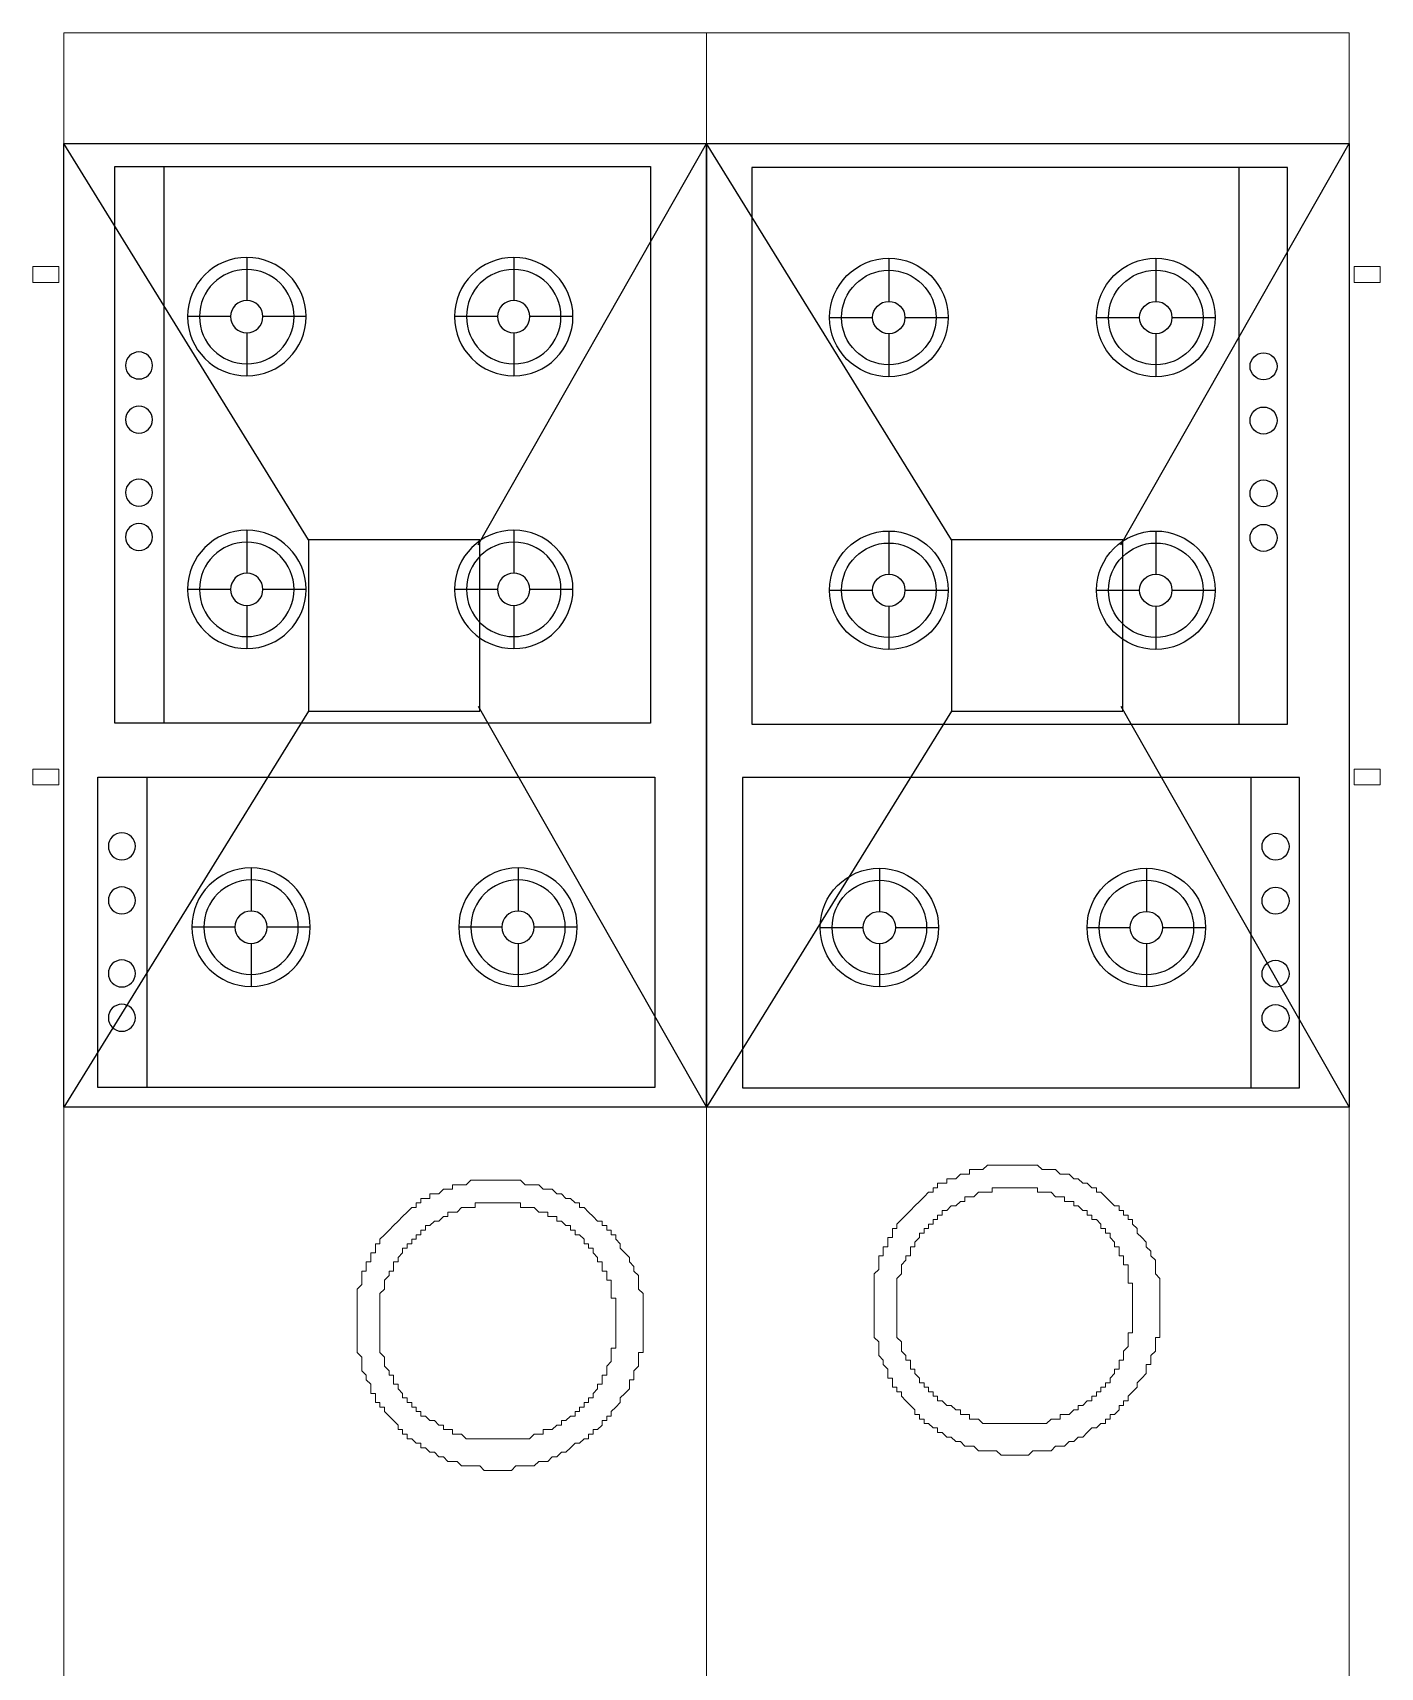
# Model space of a CAD drawing. Header units: millimetres. Extents: x -217756 to 263180, y 55413 to 130608.
# Drawn here: x -65875 to -64617, y 120782 to 122308 of the extents above; entities that cross this region are included whole.
import ezdxf

# ---------------------------------------------------------------- set-up
doc = ezdxf.new("R2010")
doc.units = ezdxf.units.MM
doc.layers.add('ТХ_мебель передв', color=250, linetype='Continuous', lineweight=13)
doc.layers.add('ТХ_оборуд_учебн', color=80, linetype='Continuous')

# ---------------------------------------------------------------- blocks, each defined once
blk = doc.blocks.new('Шкаф-стол под встр. тех тип 1')
at = {"elevation": 0.6}
for points in [[(-2466.8, 604.6), (-2466.8, 628.9), (-2481.6, 628.9), (-2481.6, 604.6)], [(-1997.5, 604.6), (-1997.5, 628.9), (-2012.3, 628.9), (-2012.3, 604.6)]]:
    blk.add_lwpolyline(points, close=True, dxfattribs=at)
blk.add_lwpolyline([(0, 0), (0, 600), (-2700, 600), (-2700, 0)], close=True)
blk = doc.blocks.new('Варочн.пан.1')
for p, q in [((0, 454.4), (520, 454.4)), ((140.2, 392.1), (140.2, 432.3)), ((394.9, 392.1), (394.9, 432.3)), ((84.9, 377), (125.1, 377)), ((155.4, 377), (195.6, 377)), ((339.6, 377), (379.8, 377)), ((410, 377), (450.2, 377)), ((140.2, 321.7), (140.2, 361.9)), ((394.9, 321.7), (394.9, 361.9)), ((140.2, 142.9), (140.2, 183.1)), ((394.9, 142.9), (394.9, 183.1)), ((84.9, 127.8), (125.1, 127.8)), ((155.4, 127.8), (195.6, 127.8)), ((339.6, 127.8), (379.8, 127.8)), ((410, 127.8), (450.2, 127.8)), ((140.2, 72.5), (140.2, 112.6)), ((394.9, 72.5), (394.9, 112.6))]:
    blk.add_line(p, q)
blk.add_lwpolyline([(520, 0), (520, 500), (0, 500), (0, 0)], close=True)
for centre, radius in [((185.8, 477.6), 12.6), ((236.4, 477.6), 12.6), ((304.5, 477.6), 12.6), ((346, 477.6), 12.6), ((140.2, 377), 55.3), ((394.9, 377), 55.3), ((140.2, 377), 44.1), ((394.9, 377), 44.1), ((140.2, 377), 15.1), ((394.9, 377), 15.1), ((140.2, 127.8), 55.3), ((140.2, 127.8), 44.1), ((394.9, 127.8), 55.3), ((394.9, 127.8), 44.1), ((140.2, 127.8), 15.1), ((394.9, 127.8), 15.1)]:
    blk.add_circle(centre, radius)
blk = doc.blocks.new('Варочн.панель тип2')
for p, q in [((-290, 474.4), (0, 474.4)), ((-149.8, 392.1), (-149.8, 432.3)), ((-205.1, 377), (-164.9, 377)), ((-134.6, 377), (-94.4, 377)), ((-149.8, 321.7), (-149.8, 361.9)), ((-149.8, 142.9), (-149.8, 183.1)), ((-205.1, 127.8), (-164.9, 127.8)), ((-134.6, 127.8), (-94.4, 127.8)), ((-149.8, 72.5), (-149.8, 112.6))]:
    blk.add_line(p, q)
blk.add_lwpolyline([(0, 0), (0, 520), (-290, 520), (-290, 0)], close=True)
for centre, radius in [((-225.4, 497.6), 12.6), ((-174.8, 497.6), 12.6), ((-106.6, 497.6), 12.6), ((-65.2, 497.6), 12.6), ((-149.8, 377), 55.3), ((-149.8, 377), 44.1), ((-149.8, 377), 15.1), ((-149.8, 127.8), 55.3), ((-149.8, 127.8), 44.1), ((-149.8, 127.8), 15.1)]:
    blk.add_circle(centre, radius)
blk = doc.blocks.new('вытяжка 900х600')
for p, q in [((374.7, 386.9), (0, 600)), ((525.3, 386.9), (900, 600)), ((370, 228.6), (0, 0)), ((530, 228.6), (900, 0))]:
    blk.add_line(p, q)
for points in [[(0, 0), (0, 600), (900, 600), (900, 0)], [(370, 388.6), (370, 228.6), (530, 228.6), (530, 388.6)]]:
    blk.add_lwpolyline(points, close=True)
blk = doc.blocks.new('A$Ca19fb75c')
at = {"layer": 'ТХ_оборуд_учебн', "lineweight": 0}
for points in [[(-315548.4, 65674.2), (-315561.1, 65674.2), (-315565.4, 65678.4), (-315582.3, 65678.4), (-315586.5, 65682.6), (-315590.8, 65682.6), (-315590.8, 65682.6), (-315595, 65682.6), (-315599.2, 65686.9), (-315599.2, 65686.9), (-315603.5, 65686.9), (-315607.7, 65691.1), (-315611.9, 65691.1), (-315611.9, 65691.1), (-315616.2, 65695.3), (-315620.4, 65695.3), (-315620.4, 65699.6), (-315624.6, 65699.6), (-315624.6, 65699.6), (-315628.9, 65703.8), (-315633.1, 65703.8), (-315633.1, 65708), (-315637.3, 65708), (-315637.3, 65712.3), (-315641.6, 65712.3), (-315641.6, 65716.5), (-315645.8, 65720.7), (-315645.8, 65720.7), (-315650, 65725), (-315650, 65725), (-315654.3, 65729.2), (-315654.3, 65733.4), (-315658.5, 65733.4), (-315658.5, 65737.7), (-315662.7, 65737.7), (-315662.7, 65741.9), (-315662.7, 65746.1), (-315667, 65746.1), (-315667, 65750.4), (-315667, 65754.6), (-315671.2, 65758.8), (-315671.2, 65758.8), (-315671.2, 65763.1), (-315675.4, 65767.3), (-315675.4, 65771.5), (-315675.4, 65771.5), (-315675.4, 65775.8), (-315675.4, 65780), (-315679.7, 65784.2), (-315679.7, 65784.2), (-315679.7, 65788.5), (-315679.7, 65792.7), (-315679.7, 65796.9), (-315679.7, 65801.2), (-315679.7, 65801.2), (-315679.7, 65805.4), (-315679.7, 65809.6), (-315679.7, 65813.9), (-315679.7, 65818.1), (-315679.7, 65818.1), (-315679.7, 65822.3), (-315679.7, 65826.6), (-315679.7, 65830.8), (-315679.7, 65835), (-315679.7, 65835), (-315679.7, 65839.3), (-315679.7, 65843.5), (-315675.4, 65847.7), (-315675.4, 65847.7), (-315675.4, 65852), (-315675.4, 65856.2), (-315675.4, 65860.4), (-315671.2, 65860.4), (-315671.2, 65864.7), (-315671.2, 65868.9), (-315667, 65868.9), (-315667, 65873.1), (-315667, 65877.4), (-315662.7, 65877.4), (-315662.7, 65881.6), (-315662.7, 65885.8), (-315658.5, 65885.8), (-315658.5, 65890.1), (-315654.3, 65894.3), (-315654.3, 65894.3), (-315650, 65898.5), (-315650, 65898.5), (-315645.8, 65902.8), (-315645.8, 65902.8), (-315641.6, 65907), (-315641.6, 65907), (-315637.3, 65911.2), (-315637.3, 65911.2), (-315633.1, 65915.5), (-315633.1, 65915.5), (-315628.9, 65919.7), (-315624.6, 65919.7), (-315624.6, 65923.9), (-315620.4, 65923.9), (-315620.4, 65928.2), (-315616.2, 65928.2), (-315611.9, 65928.2), (-315611.9, 65932.4), (-315607.7, 65932.4), (-315603.5, 65932.4), (-315599.2, 65936.6), (-315599.2, 65936.6), (-315595, 65936.6), (-315590.8, 65936.6), (-315590.8, 65940.9), (-315586.5, 65940.9), (-315582.3, 65940.9), (-315578.1, 65940.9), (-315578.1, 65940.9), (-315573.8, 65945.1), (-315569.6, 65945.1), (-315565.4, 65945.1), (-315561.1, 65945.1), (-315561.1, 65945.1), (-315556.9, 65945.1), (-315552.7, 65945.1), (-315548.4, 65945.1), (-315544.2, 65945.1), (-315544.2, 65945.1), (-315540, 65945.1), (-315535.7, 65945.1), (-315531.5, 65945.1), (-315527.3, 65945.1), (-315527.3, 65945.1), (-315523, 65940.9), (-315518.8, 65940.9), (-315514.6, 65940.9), (-315510.3, 65940.9), (-315510.3, 65940.9), (-315506.1, 65936.6), (-315501.9, 65936.6), (-315497.6, 65936.6), (-315497.6, 65936.6), (-315493.4, 65932.4), (-315489.2, 65932.4), (-315489.2, 65932.4), (-315484.9, 65928.2), (-315480.7, 65928.2), (-315480.7, 65928.2), (-315476.5, 65923.9), (-315472.2, 65923.9), (-315472.2, 65919.7), (-315468, 65919.7), (-315463.8, 65915.5), (-315463.8, 65915.5), (-315459.5, 65911.2), (-315459.5, 65911.2), (-315455.3, 65907), (-315451.1, 65907), (-315451.1, 65902.8), (-315446.8, 65902.8), (-315446.8, 65898.5), (-315442.6, 65898.5), (-315442.6, 65894.3), (-315438.4, 65894.3), (-315438.4, 65890.1), (-315434.1, 65885.8), (-315434.1, 65885.8), (-315434.1, 65881.6), (-315429.9, 65877.4), (-315429.9, 65877.4), (-315425.7, 65873.1), (-315425.7, 65868.9), (-315425.7, 65868.9), (-315421.4, 65864.7), (-315421.4, 65860.4), (-315421.4, 65860.4), (-315417.2, 65856.2), (-315417.2, 65852), (-315417.2, 65847.7), (-315417.2, 65847.7), (-315417.2, 65843.5), (-315413, 65839.3), (-315413, 65835), (-315413, 65835), (-315413, 65830.8), (-315413, 65826.6), (-315413, 65822.3), (-315413, 65818.1), (-315413, 65818.1), (-315413, 65813.9), (-315413, 65809.6), (-315413, 65805.4), (-315413, 65801.2), (-315413, 65801.2), (-315413, 65796.9), (-315413, 65792.7), (-315413, 65788.5), (-315413, 65784.2), (-315417.2, 65784.2), (-315417.2, 65780), (-315417.2, 65775.8), (-315417.2, 65771.5), (-315417.2, 65771.5), (-315421.4, 65767.3), (-315421.4, 65763.1), (-315421.4, 65758.8), (-315425.7, 65758.8), (-315425.7, 65754.6), (-315425.7, 65750.4), (-315429.9, 65746.1), (-315429.9, 65746.1), (-315434.1, 65741.9), (-315434.1, 65737.7), (-315434.1, 65737.7), (-315438.4, 65733.4), (-315438.4, 65733.4), (-315442.6, 65729.2), (-315442.6, 65725), (-315446.8, 65725), (-315446.8, 65720.7), (-315451.1, 65720.7), (-315451.1, 65716.5), (-315455.3, 65712.3), (-315459.5, 65712.3), (-315459.5, 65708), (-315463.8, 65708), (-315463.8, 65703.8), (-315468, 65703.8), (-315472.2, 65699.6), (-315472.2, 65699.6), (-315476.5, 65699.6), (-315480.7, 65695.3), (-315480.7, 65695.3), (-315484.9, 65691.1), (-315489.2, 65691.1), (-315489.2, 65691.1), (-315493.4, 65686.9), (-315497.6, 65686.9), (-315497.6, 65686.9), (-315501.9, 65682.6), (-315506.1, 65682.6), (-315510.3, 65682.6), (-315510.3, 65682.6), (-315514.6, 65678.4), (-315518.8, 65678.4), (-315523, 65678.4), (-315527.3, 65678.4), (-315527.3, 65678.4), (-315531.5, 65678.4), (-315535.7, 65674.2), (-315540, 65674.2), (-315544.2, 65674.2), (-315544.2, 65674.2)], [(-316030.9, 65660), (-316043.6, 65660), (-316047.8, 65664.2), (-316064.8, 65664.2), (-316069, 65668.4), (-316073.2, 65668.4), (-316073.2, 65668.4), (-316077.5, 65668.4), (-316081.7, 65672.7), (-316081.7, 65672.7), (-316085.9, 65672.7), (-316090.2, 65676.9), (-316094.4, 65676.9), (-316094.4, 65676.9), (-316098.6, 65681.1), (-316102.9, 65681.1), (-316102.9, 65685.4), (-316107.1, 65685.4), (-316107.1, 65685.4), (-316111.3, 65689.6), (-316115.6, 65689.6), (-316115.6, 65693.8), (-316119.8, 65693.8), (-316119.8, 65698.1), (-316124, 65698.1), (-316124, 65702.3), (-316128.3, 65706.5), (-316128.3, 65706.5), (-316132.5, 65710.8), (-316132.5, 65710.8), (-316136.7, 65715), (-316136.7, 65719.2), (-316141, 65719.2), (-316141, 65723.5), (-316145.2, 65723.5), (-316145.2, 65727.7), (-316145.2, 65731.9), (-316149.4, 65731.9), (-316149.4, 65736.2), (-316149.4, 65740.4), (-316153.7, 65744.6), (-316153.7, 65744.6), (-316153.7, 65748.9), (-316157.9, 65753.1), (-316157.9, 65757.3), (-316157.9, 65757.3), (-316157.9, 65761.6), (-316157.9, 65765.8), (-316162.2, 65770), (-316162.2, 65770), (-316162.2, 65774.3), (-316162.2, 65778.5), (-316162.2, 65782.7), (-316162.2, 65787), (-316162.2, 65787), (-316162.2, 65791.2), (-316162.2, 65795.4), (-316162.2, 65799.7), (-316162.2, 65803.9), (-316162.2, 65803.9), (-316162.2, 65808.1), (-316162.2, 65812.4), (-316162.2, 65816.6), (-316162.2, 65820.8), (-316162.2, 65820.8), (-316162.2, 65825.1), (-316162.2, 65829.3), (-316157.9, 65833.5), (-316157.9, 65833.5), (-316157.9, 65837.8), (-316157.9, 65842), (-316157.9, 65846.2), (-316153.7, 65846.2), (-316153.7, 65850.5), (-316153.7, 65854.7), (-316149.4, 65854.7), (-316149.4, 65858.9), (-316149.4, 65863.2), (-316145.2, 65863.2), (-316145.2, 65867.4), (-316145.2, 65871.6), (-316141, 65871.6), (-316141, 65875.9), (-316136.7, 65880.1), (-316136.7, 65880.1), (-316132.5, 65884.3), (-316132.5, 65884.3), (-316128.3, 65888.6), (-316128.3, 65888.6), (-316124, 65892.8), (-316124, 65892.8), (-316119.8, 65897.1), (-316119.8, 65897.1), (-316115.6, 65901.3), (-316115.6, 65901.3), (-316111.3, 65905.5), (-316107.1, 65905.5), (-316107.1, 65909.8), (-316102.9, 65909.8), (-316102.9, 65914), (-316098.6, 65914), (-316094.4, 65914), (-316094.4, 65918.2), (-316090.2, 65918.2), (-316085.9, 65918.2), (-316081.7, 65922.5), (-316081.7, 65922.5), (-316077.5, 65922.5), (-316073.2, 65922.5), (-316073.2, 65926.7), (-316069, 65926.7), (-316064.8, 65926.7), (-316060.5, 65926.7), (-316060.5, 65926.7), (-316056.3, 65930.9), (-316052.1, 65930.9), (-316047.8, 65930.9), (-316043.6, 65930.9), (-316043.6, 65930.9), (-316039.4, 65930.9), (-316035.1, 65930.9), (-316030.9, 65930.9), (-316026.7, 65930.9), (-316026.7, 65930.9), (-316022.4, 65930.9), (-316018.2, 65930.9), (-316014, 65930.9), (-316009.7, 65930.9), (-316009.7, 65930.9), (-316005.5, 65926.7), (-316001.3, 65926.7), (-315997, 65926.7), (-315992.8, 65926.7), (-315992.8, 65926.7), (-315988.6, 65922.5), (-315984.3, 65922.5), (-315980.1, 65922.5), (-315980.1, 65922.5), (-315975.9, 65918.2), (-315971.6, 65918.2), (-315971.6, 65918.2), (-315967.4, 65914), (-315963.2, 65914), (-315963.2, 65914), (-315958.9, 65909.8), (-315954.7, 65909.8), (-315954.7, 65905.5), (-315950.5, 65905.5), (-315946.2, 65901.3), (-315946.2, 65901.3), (-315942, 65897.1), (-315942, 65897.1), (-315937.8, 65892.8), (-315933.5, 65892.8), (-315933.5, 65888.6), (-315929.3, 65888.6), (-315929.3, 65884.3), (-315925.1, 65884.3), (-315925.1, 65880.1), (-315920.8, 65880.1), (-315920.8, 65875.9), (-315916.6, 65871.6), (-315916.6, 65871.6), (-315916.6, 65867.4), (-315912.4, 65863.2), (-315912.4, 65863.2), (-315908.1, 65858.9), (-315908.1, 65854.7), (-315908.1, 65854.7), (-315903.9, 65850.5), (-315903.9, 65846.2), (-315903.9, 65846.2), (-315899.7, 65842), (-315899.7, 65837.8), (-315899.7, 65833.5), (-315899.7, 65833.5), (-315899.7, 65829.3), (-315895.4, 65825.1), (-315895.4, 65820.8), (-315895.4, 65820.8), (-315895.4, 65816.6), (-315895.4, 65812.4), (-315895.4, 65808.1), (-315895.4, 65803.9), (-315895.4, 65803.9), (-315895.4, 65799.7), (-315895.4, 65795.4), (-315895.4, 65791.2), (-315895.4, 65787), (-315895.4, 65787), (-315895.4, 65782.7), (-315895.4, 65778.5), (-315895.4, 65774.3), (-315895.4, 65770), (-315899.7, 65770), (-315899.7, 65765.8), (-315899.7, 65761.6), (-315899.7, 65757.3), (-315899.7, 65757.3), (-315903.9, 65753.1), (-315903.9, 65748.9), (-315903.9, 65744.6), (-315908.1, 65744.6), (-315908.1, 65740.4), (-315908.1, 65736.2), (-315912.4, 65731.9), (-315912.4, 65731.9), (-315916.6, 65727.7), (-315916.6, 65723.5), (-315916.6, 65723.5), (-315920.8, 65719.2), (-315920.8, 65719.2), (-315925.1, 65715), (-315925.1, 65710.8), (-315929.3, 65710.8), (-315929.3, 65706.5), (-315933.5, 65706.5), (-315933.5, 65702.3), (-315937.8, 65698.1), (-315942, 65698.1), (-315942, 65693.8), (-315946.2, 65693.8), (-315946.2, 65689.6), (-315950.5, 65689.6), (-315954.7, 65685.4), (-315954.7, 65685.4), (-315958.9, 65685.4), (-315963.2, 65681.1), (-315963.2, 65681.1), (-315967.4, 65676.9), (-315971.6, 65676.9), (-315971.6, 65676.9), (-315975.9, 65672.7), (-315980.1, 65672.7), (-315980.1, 65672.7), (-315984.3, 65668.4), (-315988.6, 65668.4), (-315992.8, 65668.4), (-315992.8, 65668.4), (-315997, 65664.2), (-316001.3, 65664.2), (-316005.5, 65664.2), (-316009.7, 65664.2), (-316009.7, 65664.2), (-316014, 65664.2), (-316018.2, 65660), (-316022.4, 65660), (-316026.7, 65660), (-316026.7, 65660)], [(-315548.4, 65703.8), (-315578.1, 65703.8), (-315582.3, 65708), (-315582.3, 65708), (-315586.5, 65708), (-315590.8, 65708), (-315590.8, 65712.3), (-315595, 65712.3), (-315595, 65712.3), (-315599.2, 65712.3), (-315599.2, 65716.5), (-315603.5, 65716.5), (-315603.5, 65716.5), (-315607.7, 65720.7), (-315611.9, 65720.7), (-315611.9, 65720.7), (-315616.2, 65725), (-315616.2, 65725), (-315620.4, 65725), (-315620.4, 65729.2), (-315624.6, 65729.2), (-315624.6, 65733.4), (-315624.6, 65733.4), (-315628.9, 65733.4), (-315628.9, 65737.7), (-315633.1, 65737.7), (-315633.1, 65741.9), (-315637.3, 65741.9), (-315637.3, 65746.1), (-315637.3, 65746.1), (-315641.6, 65750.4), (-315641.6, 65750.4), (-315641.6, 65754.6), (-315645.8, 65754.6), (-315645.8, 65758.8), (-315645.8, 65763.1), (-315650, 65763.1), (-315650, 65767.3), (-315650, 65767.3), (-315654.3, 65771.5), (-315654.3, 65775.8), (-315654.3, 65775.8), (-315654.3, 65780), (-315654.3, 65780), (-315658.5, 65784.2), (-315658.5, 65788.5), (-315658.5, 65788.5), (-315658.5, 65792.7), (-315658.5, 65796.9), (-315658.5, 65796.9), (-315658.5, 65801.2), (-315658.5, 65805.4), (-315658.5, 65805.4), (-315658.5, 65809.6), (-315658.5, 65813.9), (-315658.5, 65813.9), (-315658.5, 65818.1), (-315658.5, 65822.3), (-315658.5, 65822.3), (-315658.5, 65826.6), (-315658.5, 65830.8), (-315658.5, 65830.8), (-315658.5, 65835), (-315658.5, 65835), (-315658.5, 65839.3), (-315654.3, 65843.5), (-315654.3, 65843.5), (-315654.3, 65847.7), (-315654.3, 65852), (-315654.3, 65852), (-315650, 65856.2), (-315650, 65856.2), (-315650, 65860.4), (-315645.8, 65860.4), (-315645.8, 65864.7), (-315645.8, 65868.9), (-315641.6, 65868.9), (-315641.6, 65873.1), (-315641.6, 65873.1), (-315637.3, 65877.4), (-315637.3, 65877.4), (-315637.3, 65881.6), (-315633.1, 65881.6), (-315633.1, 65885.8), (-315628.9, 65885.8), (-315628.9, 65890.1), (-315624.6, 65890.1), (-315624.6, 65894.3), (-315624.6, 65894.3), (-315620.4, 65894.3), (-315620.4, 65898.5), (-315616.2, 65898.5), (-315616.2, 65902.8), (-315611.9, 65902.8), (-315611.9, 65902.8), (-315607.7, 65907), (-315603.5, 65907), (-315603.5, 65907), (-315599.2, 65911.2), (-315599.2, 65911.2), (-315595, 65911.2), (-315595, 65915.5), (-315590.8, 65915.5), (-315590.8, 65915.5), (-315586.5, 65915.5), (-315582.3, 65919.7), (-315582.3, 65919.7), (-315578.1, 65919.7), (-315578.1, 65919.7), (-315573.8, 65919.7), (-315569.6, 65919.7), (-315569.6, 65923.9), (-315565.4, 65923.9), (-315561.1, 65923.9), (-315561.1, 65923.9), (-315556.9, 65923.9), (-315552.7, 65923.9), (-315552.7, 65923.9), (-315548.4, 65923.9), (-315548.4, 65923.9), (-315544.2, 65923.9), (-315540, 65923.9), (-315535.7, 65923.9), (-315535.7, 65923.9), (-315531.5, 65923.9), (-315527.3, 65923.9), (-315527.3, 65919.7), (-315523, 65919.7), (-315518.8, 65919.7), (-315518.8, 65919.7), (-315514.6, 65919.7), (-315514.6, 65919.7), (-315510.3, 65915.5), (-315506.1, 65915.5), (-315506.1, 65915.5), (-315501.9, 65915.5), (-315501.9, 65911.2), (-315497.6, 65911.2), (-315493.4, 65911.2), (-315493.4, 65907), (-315489.2, 65907), (-315489.2, 65907), (-315484.9, 65902.8), (-315484.9, 65902.8), (-315480.7, 65902.8), (-315480.7, 65898.5), (-315476.5, 65898.5), (-315476.5, 65894.3), (-315472.2, 65894.3), (-315472.2, 65894.3), (-315468, 65890.1), (-315468, 65890.1), (-315468, 65885.8), (-315463.8, 65885.8), (-315463.8, 65881.6), (-315459.5, 65881.6), (-315459.5, 65877.4), (-315459.5, 65877.4), (-315455.3, 65873.1), (-315455.3, 65873.1), (-315455.3, 65868.9), (-315451.1, 65868.9), (-315451.1, 65864.7), (-315451.1, 65860.4), (-315446.8, 65860.4), (-315446.8, 65856.2), (-315446.8, 65856.2), (-315446.8, 65852), (-315442.6, 65852), (-315442.6, 65847.7), (-315442.6, 65843.5), (-315442.6, 65843.5), (-315442.6, 65839.3), (-315442.6, 65835), (-315438.4, 65835), (-315438.4, 65830.8), (-315438.4, 65830.8), (-315438.4, 65826.6), (-315438.4, 65822.3), (-315438.4, 65822.3), (-315438.4, 65818.1), (-315438.4, 65813.9), (-315438.4, 65813.9), (-315438.4, 65809.6), (-315438.4, 65805.4), (-315438.4, 65805.4), (-315438.4, 65801.2), (-315438.4, 65796.9), (-315438.4, 65796.9), (-315438.4, 65792.7), (-315438.4, 65788.5), (-315442.6, 65788.5), (-315442.6, 65784.2), (-315442.6, 65780), (-315442.6, 65780), (-315442.6, 65775.8), (-315442.6, 65775.8), (-315446.8, 65771.5), (-315446.8, 65767.3), (-315446.8, 65767.3), (-315446.8, 65763.1), (-315451.1, 65763.1), (-315451.1, 65758.8), (-315451.1, 65754.6), (-315455.3, 65754.6), (-315455.3, 65750.4), (-315455.3, 65750.4), (-315459.5, 65746.1), (-315459.5, 65746.1), (-315459.5, 65741.9), (-315463.8, 65741.9), (-315463.8, 65737.7), (-315468, 65737.7), (-315468, 65733.4), (-315468, 65733.4), (-315472.2, 65733.4), (-315472.2, 65729.2), (-315476.5, 65729.2), (-315476.5, 65725), (-315480.7, 65725), (-315480.7, 65725), (-315484.9, 65720.7), (-315484.9, 65720.7), (-315489.2, 65720.7), (-315489.2, 65716.5), (-315493.4, 65716.5), (-315493.4, 65716.5), (-315497.6, 65712.3), (-315501.9, 65712.3), (-315501.9, 65712.3), (-315506.1, 65712.3), (-315506.1, 65708), (-315510.3, 65708), (-315514.6, 65708), (-315514.6, 65708), (-315518.8, 65703.8), (-315518.8, 65703.8), (-315523, 65703.8), (-315527.3, 65703.8), (-315527.3, 65703.8), (-315531.5, 65703.8), (-315535.7, 65703.8), (-315535.7, 65703.8), (-315540, 65703.8), (-315544.2, 65703.8)], [(-316030.9, 65689.6), (-316060.5, 65689.6), (-316064.8, 65693.8), (-316064.8, 65693.8), (-316069, 65693.8), (-316073.2, 65693.8), (-316073.2, 65698.1), (-316077.5, 65698.1), (-316077.5, 65698.1), (-316081.7, 65698.1), (-316081.7, 65702.3), (-316085.9, 65702.3), (-316085.9, 65702.3), (-316090.2, 65706.5), (-316094.4, 65706.5), (-316094.4, 65706.5), (-316098.6, 65710.8), (-316098.6, 65710.8), (-316102.9, 65710.8), (-316102.9, 65715), (-316107.1, 65715), (-316107.1, 65719.2), (-316107.1, 65719.2), (-316111.3, 65719.2), (-316111.3, 65723.5), (-316115.6, 65723.5), (-316115.6, 65727.7), (-316119.8, 65727.7), (-316119.8, 65731.9), (-316119.8, 65731.9), (-316124, 65736.2), (-316124, 65736.2), (-316124, 65740.4), (-316128.3, 65740.4), (-316128.3, 65744.6), (-316128.3, 65748.9), (-316132.5, 65748.9), (-316132.5, 65753.1), (-316132.5, 65753.1), (-316136.7, 65757.3), (-316136.7, 65761.6), (-316136.7, 65761.6), (-316136.7, 65765.8), (-316136.7, 65765.8), (-316141, 65770), (-316141, 65774.3), (-316141, 65774.3), (-316141, 65778.5), (-316141, 65782.7), (-316141, 65782.7), (-316141, 65787), (-316141, 65791.2), (-316141, 65791.2), (-316141, 65795.4), (-316141, 65799.7), (-316141, 65799.7), (-316141, 65803.9), (-316141, 65808.1), (-316141, 65808.1), (-316141, 65812.4), (-316141, 65816.6), (-316141, 65816.6), (-316141, 65820.8), (-316141, 65820.8), (-316141, 65825.1), (-316136.7, 65829.3), (-316136.7, 65829.3), (-316136.7, 65833.5), (-316136.7, 65837.8), (-316136.7, 65837.8), (-316132.5, 65842), (-316132.5, 65842), (-316132.5, 65846.2), (-316128.3, 65846.2), (-316128.3, 65850.5), (-316128.3, 65854.7), (-316124, 65854.7), (-316124, 65858.9), (-316124, 65858.9), (-316119.8, 65863.2), (-316119.8, 65863.2), (-316119.8, 65867.4), (-316115.6, 65867.4), (-316115.6, 65871.6), (-316111.3, 65871.6), (-316111.3, 65875.9), (-316107.1, 65875.9), (-316107.1, 65880.1), (-316107.1, 65880.1), (-316102.9, 65880.1), (-316102.9, 65884.3), (-316098.6, 65884.3), (-316098.6, 65888.6), (-316094.4, 65888.6), (-316094.4, 65888.6), (-316090.2, 65892.8), (-316085.9, 65892.8), (-316085.9, 65892.8), (-316081.7, 65897.1), (-316081.7, 65897.1), (-316077.5, 65897.1), (-316077.5, 65901.3), (-316073.2, 65901.3), (-316073.2, 65901.3), (-316069, 65901.3), (-316064.8, 65905.5), (-316064.8, 65905.5), (-316060.5, 65905.5), (-316060.5, 65905.5), (-316056.3, 65905.5), (-316052.1, 65905.5), (-316052.1, 65909.8), (-316047.8, 65909.8), (-316043.6, 65909.8), (-316043.6, 65909.8), (-316039.4, 65909.8), (-316035.1, 65909.8), (-316035.1, 65909.8), (-316030.9, 65909.8), (-316030.9, 65909.8), (-316026.7, 65909.8), (-316022.4, 65909.8), (-316018.2, 65909.8), (-316018.2, 65909.8), (-316014, 65909.8), (-316009.7, 65909.8), (-316009.7, 65905.5), (-316005.5, 65905.5), (-316001.3, 65905.5), (-316001.3, 65905.5), (-315997, 65905.5), (-315997, 65905.5), (-315992.8, 65901.3), (-315988.6, 65901.3), (-315988.6, 65901.3), (-315984.3, 65901.3), (-315984.3, 65897.1), (-315980.1, 65897.1), (-315975.9, 65897.1), (-315975.9, 65892.8), (-315971.6, 65892.8), (-315971.6, 65892.8), (-315967.4, 65888.6), (-315967.4, 65888.6), (-315963.2, 65888.6), (-315963.2, 65884.3), (-315958.9, 65884.3), (-315958.9, 65880.1), (-315954.7, 65880.1), (-315954.7, 65880.1), (-315950.5, 65875.9), (-315950.5, 65875.9), (-315950.5, 65871.6), (-315946.2, 65871.6), (-315946.2, 65867.4), (-315942, 65867.4), (-315942, 65863.2), (-315942, 65863.2), (-315937.8, 65858.9), (-315937.8, 65858.9), (-315937.8, 65854.7), (-315933.5, 65854.7), (-315933.5, 65850.5), (-315933.5, 65846.2), (-315929.3, 65846.2), (-315929.3, 65842), (-315929.3, 65842), (-315929.3, 65837.8), (-315925.1, 65837.8), (-315925.1, 65833.5), (-315925.1, 65829.3), (-315925.1, 65829.3), (-315925.1, 65825.1), (-315925.1, 65820.8), (-315920.8, 65820.8), (-315920.8, 65816.6), (-315920.8, 65816.6), (-315920.8, 65812.4), (-315920.8, 65808.1), (-315920.8, 65808.1), (-315920.8, 65803.9), (-315920.8, 65799.7), (-315920.8, 65799.7), (-315920.8, 65795.4), (-315920.8, 65791.2), (-315920.8, 65791.2), (-315920.8, 65787), (-315920.8, 65782.7), (-315920.8, 65782.7), (-315920.8, 65778.5), (-315920.8, 65774.3), (-315925.1, 65774.3), (-315925.1, 65770), (-315925.1, 65765.8), (-315925.1, 65765.8), (-315925.1, 65761.6), (-315925.1, 65761.6), (-315929.3, 65757.3), (-315929.3, 65753.1), (-315929.3, 65753.1), (-315929.3, 65748.9), (-315933.5, 65748.9), (-315933.5, 65744.6), (-315933.5, 65740.4), (-315937.8, 65740.4), (-315937.8, 65736.2), (-315937.8, 65736.2), (-315942, 65731.9), (-315942, 65731.9), (-315942, 65727.7), (-315946.2, 65727.7), (-315946.2, 65723.5), (-315950.5, 65723.5), (-315950.5, 65719.2), (-315950.5, 65719.2), (-315954.7, 65719.2), (-315954.7, 65715), (-315958.9, 65715), (-315958.9, 65710.8), (-315963.2, 65710.8), (-315963.2, 65710.8), (-315967.4, 65706.5), (-315967.4, 65706.5), (-315971.6, 65706.5), (-315971.6, 65702.3), (-315975.9, 65702.3), (-315975.9, 65702.3), (-315980.1, 65698.1), (-315984.3, 65698.1), (-315984.3, 65698.1), (-315988.6, 65698.1), (-315988.6, 65693.8), (-315992.8, 65693.8), (-315997, 65693.8), (-315997, 65693.8), (-316001.3, 65689.6), (-316001.3, 65689.6), (-316005.5, 65689.6), (-316009.7, 65689.6), (-316009.7, 65689.6), (-316014, 65689.6), (-316018.2, 65689.6), (-316018.2, 65689.6), (-316022.4, 65689.6), (-316026.7, 65689.6)]]:
    blk.add_lwpolyline(points, close=True, dxfattribs=at)

msp = doc.modelspace()

# ---------------------------------------------------------------- block references
msp.add_blockref('A$Ca19fb75c', (250590, 55305.7))
at = {"layer": 'ТХ_мебель передв', "xscale": -1, "rotation": 90}
msp.add_blockref('Шкаф-стол под встр. тех тип 1', (-65246.2, 119608.4), dxfattribs=at)
at = {"layer": 'ТХ_мебель передв', "rotation": 270}
msp.add_blockref('Шкаф-стол под встр. тех тип 1', (-65246.2, 119608.4), dxfattribs=at)
at = {"layer": 'ТХ_оборуд_учебн', "ltscale": 100, "rotation": 270}
for name, p in [('вытяжка 900х600', (-65846.2, 122204.8)), ('вытяжка 900х600', (-65246.2, 122204.8)), ('Варочн.пан.1', (-65203.8, 122182.6)), ('Варочн.панель тип2', (-65212.6, 121322.9, 0.3))]:
    msp.add_blockref(name, p, dxfattribs=at)
at = {"layer": 'ТХ_оборуд_учебн', "ltscale": 100, "xscale": -1, "rotation": 90}
for name, p in [('Варочн.пан.1', (-65298.3, 122183.4)), ('Варочн.панель тип2', (-65294.3, 121323.2, 0.3))]:
    msp.add_blockref(name, p, dxfattribs=at)

doc.saveas('drawing.dxf')
